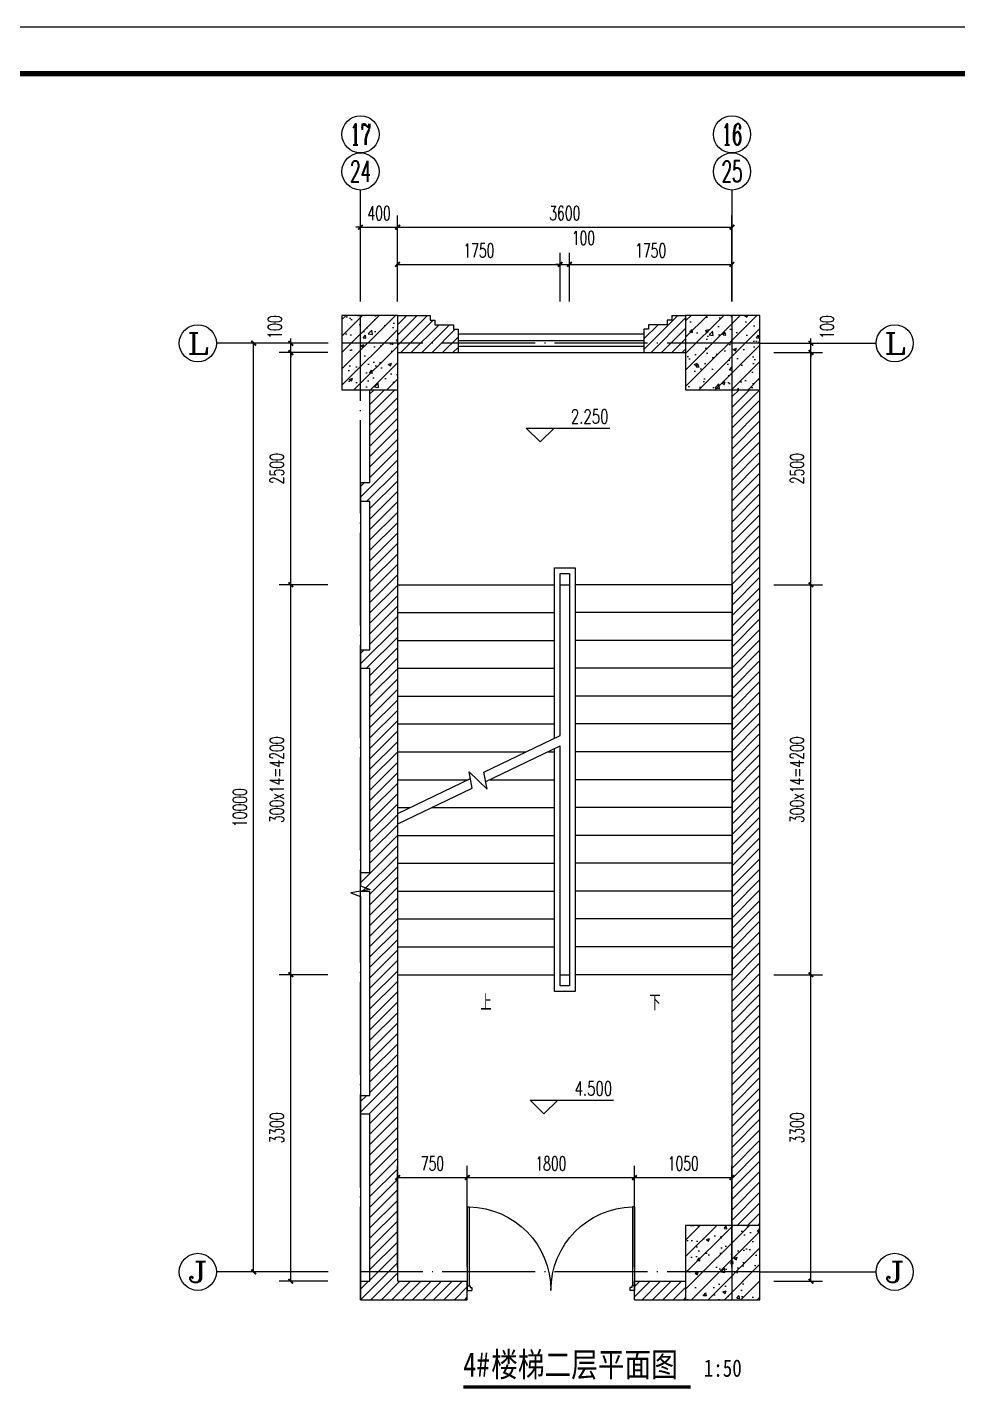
# Model space of a CAD drawing. Extents: x 307762 to 522490, y -326758 to -245675.
# Drawn here: x 491135 to 501152, y -260368 to -245675 of the extents above; entities that cross this region are included whole.
import ezdxf
from ezdxf.enums import TextEntityAlignment as Align

# ---------------------------------------------------------------- set-up
doc = ezdxf.new("R2010")
doc.units = 0
doc.header["$LTSCALE"] = 1000
doc.header["$MEASUREMENT"] = 0
doc.linetypes.add('DOTE', pattern=[2.42, 2, -0.2, 0.02, -0.2])
doc.layers.get('0').update_dxf_attribs({"linetype": 'CONTINUOUS'})
doc.layers.get('Defpoints').update_dxf_attribs({"color": 6, "linetype": 'CONTINUOUS'})
for name, color, linetype in [('A-墙线', 2, 'CONTINUOUS'), ('A-外窗', 145, 'CONTINUOUS'), ('A-门', 167, 'CONTINUOUS'), ('AXIS', 3, 'CONTINUOUS'), ('AXIS_TEXT', 7, 'CONTINUOUS'), ('COLUMN', 2, 'CONTINUOUS'), ('DIM_ELEV', 3, 'CONTINUOUS'), ('DIM_SYMB', 3, 'CONTINUOUS'), ('DOTE', 1, 'DOTE'), ('PUB_DIM', 3, 'CONTINUOUS'), ('PUB_HATCH', 250, 'CONTINUOUS'), ('PUB_TEXT', 7, 'CONTINUOUS'), ('STAIR', 4, 'CONTINUOUS'), ('图框', 85, 'CONTINUOUS')]:
    doc.layers.add(name, color=color, linetype=linetype)
doc.styles.add('_TCH_AXIS', font='COMPLEX', dxfattribs={"bigfont": 'GBCBIG'})
doc.styles.add('_TCH_DIM', font='SIMPLEX', dxfattribs={"bigfont": 'GBCBIG'})
doc.styles.add('COMPLEX', font='COMPLEX')
doc.styles.add('DIM_FONT', font='SIMPLEX.shx', dxfattribs={"width": 0.65})
doc.styles.add('房间名称', font='simhei.ttf', dxfattribs={"width": 0.8})
doc.dimstyles.new('DIMN50', dxfattribs={"dimscale": 0.5, "dimtxt": 300, "dimasz": 100, "dimexe": 250, "dimexo": 300, "dimgap": 150, "dimtad": 1, "dimdec": 0, "dimzin": 0, "dimdsep": 46, "dimtxsty": 'DIM_FONT', "dimblk": 'ARCHTICK', "dimcen": 0.09, "dimclrt": 7, "dimazin": 2, "dimtfac": 1, "dimtdec": 0, "dimtix": 1, "dimtmove": 2, "dimatfit": 3, "dimfxl": 0, "dimtolj": 1, "dimtzin": 0, "dimarcsym": 0})
pattern_1 = [(45, (0, 0), (-88.388348, 88.388348), []), (50, (0, 0), (358.63009, -31.37607), [37.5, -412.5]), (355, (0, 0), (-69.37567, 376.09607), [30, -330]), (100.4514, (29.9, -2.6), (289.2547, 344.71977), [31.8701, -350.57106]), (46.1842, (0, 100), (533.62052, -82.7595), [56.25, -618.75]), (96.6356, (44.47, 93.1), (467.33135, 487.05894), [47.80514, -525.8565]), (351.1842, (0, 100), (467.33097, 487.0593), [45, -495]), (21, (50, 75), (298.45353, -201.30945), [37.5, -412.5]), (326, (50, 75), (121.65767, 362.57502), [30, -330]), (71.4514, (74.87, 58.22), (420.11131, 161.26525), [31.8701, -350.57106]), (37.5, (0, 0), (6.079928, 166.446927), [0, -326, 0, -335, 0, -331.25]), (7.5, (0, 0), (131.53477, 197.205856), [0, -191, 0, -318.5, 0, -126.25]), (327.5, (-111.5, 0), (266.911218, -11.277436), [0, -125, 0, -390, 0, -517.5]), (317.5, (-161.5, 0), (291.59308, 50.05249), [0, -162.5, 0, -259, 0, -367.5])]

# ---------------------------------------------------------------- blocks, each defined once
blk = doc.blocks.new('m1800')
at = {"layer": 'A-墙线'}
for p, q in [((-900, -100), (-900, 100)), ((900, -100), (900, 100))]:
    blk.add_line(p, q, dxfattribs=at)
at = {"layer": 'A-门'}
for p, q in [((-900, 900), (-900, 0)), ((-900, 900), (-880, 900)), ((-880, 900), (-880, 50)), ((880, 900), (880, 50)), ((900, 900), (880, 900)), ((900, 900), (900, 0)), ((-900, 50), (-870, 50)), ((-900, 0), (-850, 0)), ((-870, 50), (-870, 30)), ((-870, 30), (-850, 30)), ((-850, 30), (-850, 0)), ((850, 30), (850, 0)), ((870, 30), (850, 30)), ((900, 0), (850, 0)), ((870, 50), (870, 30)), ((900, 50), (870, 50))]:
    blk.add_line(p, q, dxfattribs=at)
for centre, start, end in [((-900, 0), 0, 88.7267), ((900, 0), 91.2733, 180)]:
    blk.add_arc(centre, 900, start, end, dxfattribs=at)
blk = doc.blocks.new('TJAD_TK_A1')
at = {"layer": '图框'}
blk.add_line((1341.38, 950.45), (500.38, 950.45), dxfattribs=at)
at = {"layer": '图框', "const_width": 1.2}
blk.add_lwpolyline([(1331.38, 940.45), (525.38, 940.45), (525.38, 366.45), (1331.38, 366.45)], close=True, dxfattribs=at)
blk = doc.blocks.new('_ArchTick')
at = {"color": 0, "linetype": 'ByBlock', "const_width": 0.4}
blk.add_lwpolyline([(-0.5, -0.5), (0.5, 0.5)], dxfattribs=at)
blk = doc.blocks.new('*D247')
at = {"layer": 'Defpoints', "color": 0}
for p in [(495872, -258062), (495122, -259178), (495872, -259178)]:
    blk.add_point(p, dxfattribs=at)
at = {"layer": 'PUB_DIM', "color": 0, "lineweight": -2}
for p, q in [((495122, -259028), (495122, -257937)), ((495872, -259028), (495872, -257937)), ((495122, -258062), (495872, -258062))]:
    blk.add_line(p, q, dxfattribs=at)
at = {"layer": 'PUB_DIM', "color": 0, "lineweight": -2, "xscale": 50, "yscale": 50, "zscale": 50}
for p, rotation in [((495122, -258062), 179.9997668628941), ((495872, -258062), 359.9997668628941)]:
    blk.add_blockref('_ArchTick', p, dxfattribs=dict(at, rotation=rotation))
at = {"layer": 'PUB_DIM', "color": 7, "insert": (495497, -257912), "char_height": 150, "attachment_point": 5, "rotation": 359.9998, "style": 'DIM_FONT'}
blk.add_mtext('\\A1;750', dxfattribs=at)
blk = doc.blocks.new('*D248')
at = {"layer": 'Defpoints', "color": 0}
for p in [(497672, -258062), (495872, -259178), (497672, -259178)]:
    blk.add_point(p, dxfattribs=at)
at = {"layer": 'PUB_DIM', "color": 0, "lineweight": -2}
for p, q in [((495872, -259028), (495872, -257937)), ((497672, -259028), (497672, -257937)), ((495872, -258062), (497672, -258062))]:
    blk.add_line(p, q, dxfattribs=at)
at = {"layer": 'PUB_DIM', "color": 0, "lineweight": -2, "xscale": 50, "yscale": 50, "zscale": 50}
for p, rotation in [((495872, -258062), 179.9997668628938), ((497672, -258062), 359.9997668628939)]:
    blk.add_blockref('_ArchTick', p, dxfattribs=dict(at, rotation=rotation))
at = {"layer": 'PUB_DIM', "color": 7, "insert": (496772, -257912), "char_height": 150, "attachment_point": 5, "rotation": 359.9998, "style": 'DIM_FONT'}
blk.add_mtext('\\A1;1800', dxfattribs=at)
blk = doc.blocks.new('*D249')
at = {"layer": 'Defpoints', "color": 0}
for p in [(498722, -258062), (497672, -259178), (498722, -259178)]:
    blk.add_point(p, dxfattribs=at)
at = {"layer": 'PUB_DIM', "color": 0, "lineweight": -2}
for p, q in [((497672, -259028), (497672, -257937)), ((498722, -259028), (498722, -257937)), ((497672, -258062), (498722, -258062))]:
    blk.add_line(p, q, dxfattribs=at)
at = {"layer": 'PUB_DIM', "color": 0, "lineweight": -2, "xscale": 50, "yscale": 50, "zscale": 50}
for p, rotation in [((497672, -258062), 179.9997668628947), ((498722, -258062), 359.9997668628947)]:
    blk.add_blockref('_ArchTick', p, dxfattribs=dict(at, rotation=rotation))
at = {"layer": 'PUB_DIM', "color": 7, "insert": (498197, -257912), "char_height": 150, "attachment_point": 5, "rotation": 359.9998, "style": 'DIM_FONT'}
blk.add_mtext('\\A1;1050', dxfattribs=at)
blk = doc.blocks.new('*D617')
at = {"layer": 'AXIS', "color": 0, "lineweight": -2}
for p, q in [((495122, -248215), (495122, -247703)), ((498722, -248215), (498722, -247703)), ((495122, -247828), (498722, -247828))]:
    blk.add_line(p, q, dxfattribs=at)
at = {"layer": 'Defpoints', "color": 0}
for p in [(498722, -247828), (495122, -248365), (498722, -248365)]:
    blk.add_point(p, dxfattribs=at)
at = {"layer": 'AXIS', "color": 0, "lineweight": -2, "xscale": 50, "yscale": 50, "zscale": 50, "rotation": 180}
blk.add_blockref('_ArchTick', (495122, -247828), dxfattribs=at)
at = {"layer": 'AXIS', "color": 0, "lineweight": -2, "xscale": 50, "yscale": 50, "zscale": 50}
blk.add_blockref('_ArchTick', (498722, -247828), dxfattribs=at)
at = {"layer": 'AXIS', "color": 7, "insert": (496922, -247678), "char_height": 150, "attachment_point": 5, "style": 'DIM_FONT'}
blk.add_mtext('\\A1;3600', dxfattribs=at)
blk = doc.blocks.new('*D618')
at = {"layer": 'AXIS', "color": 0, "lineweight": -2}
for p, q in [((494722, -248215), (494722, -247703)), ((495122, -248215), (495122, -247703)), ((494722, -247828), (494672, -247828)), ((494722, -247828), (495122, -247828)), ((495122, -247828), (495172, -247828))]:
    blk.add_line(p, q, dxfattribs=at)
at = {"layer": 'Defpoints', "color": 0}
for p in [(495122, -247828), (494722, -248365), (495122, -248365)]:
    blk.add_point(p, dxfattribs=at)
at = {"layer": 'AXIS', "color": 0, "lineweight": -2, "xscale": 50, "yscale": 50, "zscale": 50}
blk.add_blockref('_ArchTick', (494722, -247828), dxfattribs=at)
at = {"layer": 'AXIS', "color": 0, "lineweight": -2, "xscale": 50, "yscale": 50, "zscale": 50, "rotation": 180}
blk.add_blockref('_ArchTick', (495122, -247828), dxfattribs=at)
at = {"layer": 'AXIS', "color": 7, "insert": (494922, -247678), "char_height": 150, "attachment_point": 5, "style": 'DIM_FONT'}
blk.add_mtext('\\A1;400', dxfattribs=at)
blk = doc.blocks.new('*D619')
at = {"layer": 'AXIS', "color": 0, "lineweight": -2}
for p, q in [((496972, -248628), (496972, -248103)), ((498722, -248628), (498722, -248103)), ((496972, -248228), (498722, -248228))]:
    blk.add_line(p, q, dxfattribs=at)
at = {"layer": 'Defpoints', "color": 0}
for p in [(498722, -248228), (496972, -248778), (498722, -248778)]:
    blk.add_point(p, dxfattribs=at)
at = {"layer": 'AXIS', "color": 0, "lineweight": -2, "xscale": 50, "yscale": 50, "zscale": 50, "rotation": 180}
blk.add_blockref('_ArchTick', (496972, -248228), dxfattribs=at)
at = {"layer": 'AXIS', "color": 0, "lineweight": -2, "xscale": 50, "yscale": 50, "zscale": 50}
blk.add_blockref('_ArchTick', (498722, -248228), dxfattribs=at)
at = {"layer": 'AXIS', "color": 7, "insert": (497847, -248078), "char_height": 150, "attachment_point": 5, "style": 'DIM_FONT'}
blk.add_mtext('\\A1;1750', dxfattribs=at)
blk = doc.blocks.new('*D620')
at = {"layer": 'AXIS', "color": 0, "lineweight": -2}
for p, q in [((496872, -248628), (496872, -248103)), ((496972, -248628), (496972, -248103)), ((496872, -248228), (496822, -248228)), ((496872, -248228), (496972, -248228)), ((496972, -248228), (497022, -248228))]:
    blk.add_line(p, q, dxfattribs=at)
at = {"layer": 'Defpoints', "color": 0}
for p in [(496972, -248228), (496872, -248778), (496972, -248778)]:
    blk.add_point(p, dxfattribs=at)
at = {"layer": 'AXIS', "color": 0, "lineweight": -2, "xscale": 50, "yscale": 50, "zscale": 50}
blk.add_blockref('_ArchTick', (496872, -248228), dxfattribs=at)
at = {"layer": 'AXIS', "color": 0, "lineweight": -2, "xscale": 50, "yscale": 50, "zscale": 50, "rotation": 180}
blk.add_blockref('_ArchTick', (496972, -248228), dxfattribs=at)
at = {"layer": 'AXIS', "color": 7, "insert": (497122, -247944), "char_height": 150, "attachment_point": 5, "style": 'DIM_FONT'}
blk.add_mtext('\\A1;100', dxfattribs=at)
blk = doc.blocks.new('*D621')
at = {"layer": 'AXIS', "color": 0, "lineweight": -2}
for p, q in [((495122, -248628), (495122, -248103)), ((496872, -248628), (496872, -248103)), ((495122, -248228), (496872, -248228))]:
    blk.add_line(p, q, dxfattribs=at)
at = {"layer": 'Defpoints', "color": 0}
for p in [(496872, -248228), (495122, -248778), (496872, -248778)]:
    blk.add_point(p, dxfattribs=at)
at = {"layer": 'AXIS', "color": 0, "lineweight": -2, "xscale": 50, "yscale": 50, "zscale": 50, "rotation": 180}
blk.add_blockref('_ArchTick', (495122, -248228), dxfattribs=at)
at = {"layer": 'AXIS', "color": 0, "lineweight": -2, "xscale": 50, "yscale": 50, "zscale": 50}
blk.add_blockref('_ArchTick', (496872, -248228), dxfattribs=at)
at = {"layer": 'AXIS', "color": 7, "insert": (495997, -248078), "char_height": 150, "attachment_point": 5, "style": 'DIM_FONT'}
blk.add_mtext('\\A1;1750', dxfattribs=at)
blk = doc.blocks.new('*D627')
at = {"layer": 'AXIS', "color": 0, "lineweight": -2}
for p, q in [((499172, -255878), (499697, -255878)), ((499572, -259178), (499572, -255878)), ((499172, -259178), (499697, -259178))]:
    blk.add_line(p, q, dxfattribs=at)
at = {"layer": 'Defpoints', "color": 0}
for p in [(499022, -255878), (499572, -255878), (499022, -259178)]:
    blk.add_point(p, dxfattribs=at)
at = {"layer": 'AXIS', "color": 0, "lineweight": -2, "xscale": 50, "yscale": 50, "zscale": 50}
for p, rotation in [((499572, -255878), 90), ((499572, -259178), 270)]:
    blk.add_blockref('_ArchTick', p, dxfattribs=dict(at, rotation=rotation))
at = {"layer": 'AXIS', "color": 7, "insert": (499422, -257528), "char_height": 150, "attachment_point": 5, "rotation": 90, "style": 'DIM_FONT'}
blk.add_mtext('\\A1;3300', dxfattribs=at)
blk = doc.blocks.new('*D628')
at = {"layer": 'AXIS', "color": 0, "lineweight": -2}
for p, q in [((499172, -251678), (499697, -251678)), ((499572, -255878), (499572, -251678)), ((499172, -255878), (499697, -255878))]:
    blk.add_line(p, q, dxfattribs=at)
at = {"layer": 'Defpoints', "color": 0}
for p in [(499022, -251678), (499572, -251678), (499022, -255878)]:
    blk.add_point(p, dxfattribs=at)
at = {"layer": 'AXIS', "color": 0, "lineweight": -2, "xscale": 50, "yscale": 50, "zscale": 50}
for p, rotation in [((499572, -251678), 90), ((499572, -255878), 270)]:
    blk.add_blockref('_ArchTick', p, dxfattribs=dict(at, rotation=rotation))
at = {"layer": 'AXIS', "color": 7, "insert": (499422, -253778), "char_height": 150, "attachment_point": 5, "rotation": 90, "style": 'DIM_FONT'}
blk.add_mtext('\\A1;300x14=4200', dxfattribs=at)
blk = doc.blocks.new('*D629')
at = {"layer": 'AXIS', "color": 0, "lineweight": -2}
for p, q in [((499172, -249178), (499697, -249178)), ((499572, -251678), (499572, -249178)), ((499172, -251678), (499697, -251678))]:
    blk.add_line(p, q, dxfattribs=at)
at = {"layer": 'Defpoints', "color": 0}
for p in [(499022, -249178), (499572, -249178), (499022, -251678)]:
    blk.add_point(p, dxfattribs=at)
at = {"layer": 'AXIS', "color": 0, "lineweight": -2, "xscale": 50, "yscale": 50, "zscale": 50}
for p, rotation in [((499572, -249178), 90), ((499572, -251678), 270)]:
    blk.add_blockref('_ArchTick', p, dxfattribs=dict(at, rotation=rotation))
at = {"layer": 'AXIS', "color": 7, "insert": (499422, -250428), "char_height": 150, "attachment_point": 5, "rotation": 90, "style": 'DIM_FONT'}
blk.add_mtext('\\A1;2500', dxfattribs=at)
blk = doc.blocks.new('*D630')
at = {"layer": 'AXIS', "color": 0, "lineweight": -2}
for p, q in [((499572, -249078), (499572, -249028)), ((499172, -249078), (499697, -249078)), ((499172, -249178), (499697, -249178)), ((499572, -249178), (499572, -249078)), ((499572, -249178), (499572, -249228))]:
    blk.add_line(p, q, dxfattribs=at)
at = {"layer": 'Defpoints', "color": 0}
for p in [(499022, -249078), (499022, -249178), (499572, -249078)]:
    blk.add_point(p, dxfattribs=at)
at = {"layer": 'AXIS', "color": 0, "lineweight": -2, "xscale": 50, "yscale": 50, "zscale": 50}
for p, rotation in [((499572, -249078), 270), ((499572, -249178), 90)]:
    blk.add_blockref('_ArchTick', p, dxfattribs=dict(at, rotation=rotation))
at = {"layer": 'AXIS', "color": 7, "insert": (499745, -248903), "char_height": 150, "attachment_point": 5, "rotation": 90, "style": 'DIM_FONT'}
blk.add_mtext('\\A1;100', dxfattribs=at)
blk = doc.blocks.new('*D631')
at = {"layer": 'AXIS', "color": 0, "lineweight": -2}
for p, q in [((494372, -255878), (493847, -255878)), ((493972, -259178), (493972, -255878)), ((494372, -259178), (493847, -259178))]:
    blk.add_line(p, q, dxfattribs=at)
at = {"layer": 'Defpoints', "color": 0}
for p in [(493972, -255878), (494522, -255878), (494522, -259178)]:
    blk.add_point(p, dxfattribs=at)
at = {"layer": 'AXIS', "color": 0, "lineweight": -2, "xscale": 50, "yscale": 50, "zscale": 50}
for p, rotation in [((493972, -255878), 90), ((493972, -259178), 270)]:
    blk.add_blockref('_ArchTick', p, dxfattribs=dict(at, rotation=rotation))
at = {"layer": 'AXIS', "color": 7, "insert": (493822, -257528), "char_height": 150, "attachment_point": 5, "rotation": 90, "style": 'DIM_FONT'}
blk.add_mtext('\\A1;3300', dxfattribs=at)
blk = doc.blocks.new('*D632')
at = {"layer": 'AXIS', "color": 0, "lineweight": -2}
for p, q in [((494372, -251678), (493847, -251678)), ((493972, -255878), (493972, -251678)), ((494372, -255878), (493847, -255878))]:
    blk.add_line(p, q, dxfattribs=at)
at = {"layer": 'Defpoints', "color": 0}
for p in [(493972, -251678), (494522, -251678), (494522, -255878)]:
    blk.add_point(p, dxfattribs=at)
at = {"layer": 'AXIS', "color": 0, "lineweight": -2, "xscale": 50, "yscale": 50, "zscale": 50}
for p, rotation in [((493972, -251678), 90), ((493972, -255878), 270)]:
    blk.add_blockref('_ArchTick', p, dxfattribs=dict(at, rotation=rotation))
at = {"layer": 'AXIS', "color": 7, "insert": (493822, -253778), "char_height": 150, "attachment_point": 5, "rotation": 90, "style": 'DIM_FONT'}
blk.add_mtext('\\A1;300x14=4200', dxfattribs=at)
blk = doc.blocks.new('*D633')
at = {"layer": 'AXIS', "color": 0, "lineweight": -2}
for p, q in [((494372, -249178), (493847, -249178)), ((493972, -251678), (493972, -249178)), ((494372, -251678), (493847, -251678))]:
    blk.add_line(p, q, dxfattribs=at)
at = {"layer": 'Defpoints', "color": 0}
for p in [(493972, -249178), (494522, -249178), (494522, -251678)]:
    blk.add_point(p, dxfattribs=at)
at = {"layer": 'AXIS', "color": 0, "lineweight": -2, "xscale": 50, "yscale": 50, "zscale": 50}
for p, rotation in [((493972, -249178), 90), ((493972, -251678), 270)]:
    blk.add_blockref('_ArchTick', p, dxfattribs=dict(at, rotation=rotation))
at = {"layer": 'AXIS', "color": 7, "insert": (493822, -250428), "char_height": 150, "attachment_point": 5, "rotation": 90, "style": 'DIM_FONT'}
blk.add_mtext('\\A1;2500', dxfattribs=at)
blk = doc.blocks.new('*D634')
at = {"layer": 'AXIS', "color": 0, "lineweight": -2}
for p, q in [((493972, -249078), (493972, -249028)), ((494372, -249078), (493847, -249078)), ((494372, -249178), (493847, -249178)), ((493972, -249178), (493972, -249078)), ((493972, -249178), (493972, -249228))]:
    blk.add_line(p, q, dxfattribs=at)
at = {"layer": 'Defpoints', "color": 0}
for p in [(493972, -249078), (494522, -249078), (494522, -249178)]:
    blk.add_point(p, dxfattribs=at)
at = {"layer": 'AXIS', "color": 0, "lineweight": -2, "xscale": 50, "yscale": 50, "zscale": 50}
for p, rotation in [((493972, -249078), 270), ((493972, -249178), 90)]:
    blk.add_blockref('_ArchTick', p, dxfattribs=dict(at, rotation=rotation))
at = {"layer": 'AXIS', "color": 7, "insert": (493800, -248903), "char_height": 150, "attachment_point": 5, "rotation": 90, "style": 'DIM_FONT'}
blk.add_mtext('\\A1;100', dxfattribs=at)
blk = doc.blocks.new('*D635')
at = {"layer": 'AXIS', "color": 0, "lineweight": -2}
for p, q in [((494372, -249078), (493447, -249078)), ((493572, -259078), (493572, -249078)), ((494372, -259078), (493447, -259078))]:
    blk.add_line(p, q, dxfattribs=at)
at = {"layer": 'Defpoints', "color": 0}
for p in [(493572, -249078), (494522, -249078), (494522, -259078)]:
    blk.add_point(p, dxfattribs=at)
at = {"layer": 'AXIS', "color": 0, "lineweight": -2, "xscale": 50, "yscale": 50, "zscale": 50}
for p, rotation in [((493572, -249078), 90), ((493572, -259078), 270)]:
    blk.add_blockref('_ArchTick', p, dxfattribs=dict(at, rotation=rotation))
at = {"layer": 'AXIS', "color": 7, "insert": (493422, -254078), "char_height": 150, "attachment_point": 5, "rotation": 90, "style": 'DIM_FONT'}
blk.add_mtext('\\A1;10000', dxfattribs=at)
blk = doc.blocks.new('_AXISO')
blk.add_circle((0, 0), 0.5)
at = {"layer": 'AXIS_TEXT', "style": 'COMPLEX', "width": 1.041667}
blk.add_attdef('A', text='', height=0.56, dxfattribs=at).set_placement((-0.25, -0.28), (0.25, -0.28), align=Align.FIT)

msp = doc.modelspace()

# ---------------------------------------------------------------- hatches: boundary and pattern name
at = {"layer": 'PUB_HATCH'}
h = msp.add_hatch(dxfattribs=at)
h.set_pattern_fill('钢筋混凝土', color=256, scale=50, style=0)
h.set_pattern_definition(pattern_1)
h.paths.add_polyline_path([(494522.5, -248777.6), (494522.5, -249577.6), (495122.5, -249577.6), (495122.5, -248777.6)])
h = msp.add_hatch(dxfattribs=at)
h.set_pattern_fill('ANSI31', color=256, scale=50, style=0)
h.set_pattern_definition([(45, (494722.48, -259377.56), (-56.1266, 56.1266), [])])
h.paths.add_polyline_path([(495122.5, -249577.6), (494822.5, -249577.6), (494822.5, -250577.6), (494722.5, -250577.6), (494722.5, -250777.6), (494822.5, -250777.6), (494822.5, -252377.6), (494722.5, -252377.6), (494722.5, -252577.6), (494822.5, -252577.6), (494822.5, -254777.6), (494722.5, -254777.6), (494722.5, -254977.6), (494822.5, -254977.6), (494822.5, -257177.6), (494722.5, -257177.6), (494722.5, -257377.6), (494822.5, -257377.6), (494822.5, -259077.6), (495122.5, -259077.6)])
h.paths.add_polyline_path([(499022.5, -249577.6), (498722.5, -249577.6), (498722.5, -258577.6), (499022.5, -258577.6)])
h.paths.add_polyline_path([(498222.5, -248777.6), (498072.5, -248777.6), (498072.5, -248827.6), (498022.5, -248827.6), (498022.5, -248877.6), (497822.5, -248877.6), (497822.5, -248927.6), (497772.5, -248927.6), (497772.5, -249077.6), (498222.5, -249077.6)])
h.paths.add_polyline_path([(498222.5, -249077.6), (497772.5, -249077.6), (497772.5, -249177.6), (498222.5, -249177.6)])
h.paths.add_polyline_path([(495772.5, -248927.6), (495722.5, -248927.6), (495722.5, -248877.6), (495522.5, -248877.6), (495522.5, -248827.6), (495472.5, -248827.6), (495472.5, -248777.6), (495122.5, -248777.6), (495122.5, -249077.6), (495772.5, -249077.6)])
h.paths.add_polyline_path([(495772.5, -249077.6), (495122.5, -249077.6), (495122.5, -249177.6), (495772.5, -249177.6)])
h.paths.add_polyline_path([(495872.5, -259177.6), (495122.5, -259177.6), (495122.5, -259077.6), (494822.5, -259077.6), (494822.5, -259177.6), (494722.5, -259177.6), (494722.5, -259377.6), (495872.5, -259377.6)])
h.paths.add_polyline_path([(498222.5, -259177.6), (497672.5, -259177.6), (497672.5, -259377.6), (498222.5, -259377.6)])
h = msp.add_hatch(dxfattribs=at)
h.set_pattern_fill('钢筋混凝土', color=256, scale=50, style=0)
h.set_pattern_definition(pattern_1)
h.paths.add_polyline_path([(498222.5, -248777.6), (498222.5, -249577.6), (499022.5, -249577.6), (499022.5, -248777.6)])
h = msp.add_hatch(dxfattribs=at)
h.set_pattern_fill('钢筋混凝土', color=256, scale=50, style=0)
h.set_pattern_definition(pattern_1)
h.paths.add_polyline_path([(498222.5, -258577.6), (498222.5, -259377.6), (499022.5, -259377.6), (499022.5, -258577.6)])

# ---------------------------------------------------------------- linework, layer by layer
at = {"layer": 'A-墙线'}
for p, q in [((495122.5, -248777.6), (495472.5, -248777.6)), ((495472.5, -248777.6), (495472.5, -248827.6)), ((495472.5, -248827.6), (495522.5, -248827.6)), ((495522.5, -248827.6), (495522.5, -248877.6)), ((495522.5, -248877.6), (495722.5, -248877.6)), ((495722.5, -248877.6), (495722.5, -248927.6)), ((497822.5, -248877.6), (497822.5, -248927.6)), ((498022.5, -248877.6), (497822.5, -248877.6)), ((498022.5, -248827.6), (498022.5, -248877.6)), ((498072.5, -248827.6), (498022.5, -248827.6)), ((498072.5, -248777.6), (498072.5, -248827.6)), ((498072.5, -248777.6), (498222.5, -248777.6)), ((495722.5, -248927.6), (495772.5, -248927.6)), ((495772.5, -248927.6), (495772.5, -249177.6)), ((497822.5, -248927.6), (497772.5, -248927.6)), ((497772.5, -248927.6), (497772.5, -249177.6)), ((495122.5, -249177.6), (495772.5, -249177.6)), ((497772.5, -249177.6), (498222.5, -249177.6)), ((494822.5, -250577.6), (494822.5, -249577.6)), ((495122.5, -259177.6), (495122.5, -249577.6)), ((498722.5, -258577.6), (498722.5, -249577.6)), ((499022.5, -258577.6), (499022.5, -249577.6)), ((494722.5, -250577.6), (494822.5, -250577.6)), ((494722.5, -250777.6), (494822.5, -250777.6)), ((494822.5, -252377.6), (494822.5, -250777.6)), ((494722.5, -252377.6), (494822.5, -252377.6)), ((494722.5, -252577.6), (494822.5, -252577.6)), ((494822.5, -254777.6), (494822.5, -252577.6)), ((494722.5, -254777.6), (494822.5, -254777.6)), ((494722.5, -254977.6), (494822.5, -254977.6)), ((494822.5, -257177.6), (494822.5, -254977.6)), ((494722.5, -257177.6), (494822.5, -257177.6)), ((494722.5, -257377.6), (494822.5, -257377.6)), ((494822.5, -259177.6), (494822.5, -257377.6)), ((494722.5, -259177.6), (494822.5, -259177.6)), ((495122.5, -259177.6), (495872.5, -259177.6)), ((497672.5, -259177.6), (498222.5, -259177.6)), ((494722.5, -259377.6), (495872.5, -259377.6)), ((497672.5, -259377.6), (498222.5, -259377.6))]:
    msp.add_line(p, q, dxfattribs=at)
at = {"layer": 'A-外窗'}
for p, q in [((495772.5, -248977.6), (497772.5, -248977.6)), ((495772.5, -249047.6), (497772.5, -249047.6)), ((495772.5, -249107.6), (497772.5, -249107.6)), ((495772.5, -249177.6), (497772.5, -249177.6))]:
    msp.add_line(p, q, dxfattribs=at)
at = {"layer": 'AXIS'}
for p, q in [((494722.5, -247027.6), (494722.5, -247027.6)), ((498722.5, -247027.6), (498722.5, -247027.6)), ((494722.5, -248627.6), (494722.5, -247427.6)), ((498722.5, -248627.6), (498722.5, -247427.6)), ((494372.5, -249077.6), (493170.7, -249077.6)), ((499022.5, -249077.6), (500274.2, -249077.6)), ((494372.5, -259077.6), (493170.7, -259077.6)), ((499022.5, -259077.6), (500274.2, -259077.6))]:
    msp.add_line(p, q, dxfattribs=at)
at = {"layer": 'COLUMN'}
for p, q in [((494522.5, -248777.6), (494522.5, -249577.6)), ((495122.5, -248777.6), (494522.5, -248777.6)), ((495122.5, -249577.6), (495122.5, -248777.6)), ((498222.5, -248777.6), (498222.5, -249577.6)), ((499022.5, -248777.6), (498222.5, -248777.6)), ((499022.5, -249577.6), (499022.5, -248777.6)), ((494522.5, -249577.6), (495122.5, -249577.6)), ((498222.5, -249577.6), (499022.5, -249577.6)), ((498222.5, -258577.6), (498222.5, -259377.6)), ((499022.5, -258577.6), (498222.5, -258577.6)), ((499022.5, -259377.6), (499022.5, -258577.6)), ((498222.5, -259377.6), (499022.5, -259377.6))]:
    msp.add_line(p, q, dxfattribs=at)
at = {"layer": 'DIM_ELEV'}
for p, q in [((496656.8, -250140.3), (496506.8, -249990.3)), ((496506.8, -249990.3), (497406.8, -249990.3)), ((496656.8, -250140.3), (496806.8, -249990.3)), ((496697.3, -257376.9), (496547.3, -257226.9)), ((496547.3, -257226.9), (497447.3, -257226.9)), ((496697.3, -257376.9), (496847.3, -257226.9))]:
    msp.add_line(p, q, dxfattribs=at)
at = {"layer": 'DIM_SYMB'}
msp.add_lwpolyline([(494722.5, -250577.6), (494722.5, -254921.3), (494827.5, -254959.5), (494617.5, -254996.6), (494722.5, -255033.8), (494722.5, -259377.6)], dxfattribs=at)
for points in [[(497880, -255877.6, 0, 0, 0), (497880, -250627.2, 0, 0, 0), (496065, -250627.2, 0, 0, 0), (496065, -253327.6, 40, 0, 0), (496065, -253477.6, 0, 0, 0)], [(496065, -255877.6, 0, 0, 0), (496065, -254227.6, 40, 0, 0), (496065, -254077.6, 0, 0, 0)]]:
    msp.add_lwpolyline(points, format="xyseb", dxfattribs=at)
at = {"layer": 'DIM_SYMB', "const_width": 35}
msp.add_lwpolyline([(495827.8, -260318.8), (498278.4, -260318.8)], dxfattribs=at)
at = {"layer": 'DOTE', "ltscale": 0.5}
for p, q in [((494722.5, -259377.6), (494722.5, -248777.6)), ((498722.5, -259377.6), (498722.5, -248777.6)), ((499022.5, -249077.6), (494522.5, -249077.6)), ((499022.5, -259077.6), (494722.5, -259077.6))]:
    msp.add_line(p, q, dxfattribs=at)
at = {"layer": 'PUB_HATCH', "color": 1}
msp.add_lwpolyline([(517989.6, -246175.1), (481689.6, -246175.1), (481689.6, -274875.1), (517989.6, -274875.1)], close=True, dxfattribs=at)
at = {"layer": 'STAIR'}
for p, q in [((496812.5, -253330.9), (496812.5, -251497.6)), ((496812.5, -251497.6), (497032.5, -251497.6)), ((497032.5, -251497.6), (497032.5, -256057.6)), ((495122.5, -254142.1), (495122.5, -251677.6)), ((495122.5, -251677.6), (496812.5, -251677.6)), ((496872.5, -253302.1), (496872.5, -251557.6)), ((496872.5, -251557.6), (496972.5, -251557.6)), ((496872.5, -253302.1), (496872.5, -251677.6)), ((496872.5, -251677.6), (496972.5, -251677.6)), ((496972.5, -251557.6), (496972.5, -255997.6)), ((496972.5, -251677.6), (496972.5, -255877.6)), ((498722.5, -251677.6), (497032.5, -251677.6)), ((498722.5, -251677.6), (498722.5, -255877.6)), ((495122.5, -251977.6), (496812.5, -251977.6)), ((498722.5, -251977.6), (497032.5, -251977.6)), ((495122.5, -252277.6), (496812.5, -252277.6)), ((498722.5, -252277.6), (497032.5, -252277.6)), ((495122.5, -252577.6), (496812.5, -252577.6)), ((498722.5, -252577.6), (497032.5, -252577.6)), ((495122.5, -252877.6), (496812.5, -252877.6)), ((498722.5, -252877.6), (497032.5, -252877.6)), ((495122.5, -253177.6), (496812.5, -253177.6)), ((496050.9, -253696.4), (496872.5, -253302.1)), ((498722.5, -253177.6), (497032.5, -253177.6)), ((496070, -253798.2), (496872.5, -253413)), ((496812.5, -256057.6), (496812.5, -253441.8)), ((496872.5, -255877.6), (496872.5, -253413)), ((496872.5, -255997.6), (496872.5, -253413)), ((495122.5, -253477.6), (496506.9, -253477.6)), ((496738, -253477.6), (496812.5, -253477.6)), ((498722.5, -253477.6), (497032.5, -253477.6)), ((495926, -253867.3), (495893.1, -253691.9)), ((495893.1, -253691.9), (496085.4, -253880)), ((496085.4, -253880), (496050.9, -253696.4)), ((495122.5, -254142.1), (495906.9, -253765.6)), ((495122.5, -253777.6), (495881.9, -253777.6)), ((495122.5, -254253), (495926, -253867.3)), ((496113, -253777.6), (496812.5, -253777.6)), ((498722.5, -253777.6), (497032.5, -253777.6)), ((495122.5, -254077.6), (495256.9, -254077.6)), ((495488, -254077.6), (496812.5, -254077.6)), ((498722.5, -254077.6), (497032.5, -254077.6)), ((495122.5, -255877.6), (495122.5, -254253)), ((495122.5, -254377.6), (496812.5, -254377.6)), ((498722.5, -254377.6), (497032.5, -254377.6)), ((495122.5, -254677.6), (496812.5, -254677.6)), ((498722.5, -254677.6), (497032.5, -254677.6)), ((495122.5, -254977.6), (496812.5, -254977.6)), ((498722.5, -254977.6), (497032.5, -254977.6)), ((495122.5, -255277.6), (496812.5, -255277.6)), ((498722.5, -255277.6), (497032.5, -255277.6)), ((495122.5, -255577.6), (496812.5, -255577.6)), ((498722.5, -255577.6), (497032.5, -255577.6)), ((495122.5, -255877.6), (496812.5, -255877.6)), ((496872.5, -255877.6), (496972.5, -255877.6)), ((498722.5, -255877.6), (497032.5, -255877.6)), ((497032.5, -256057.6), (496812.5, -256057.6)), ((496972.5, -255997.6), (496872.5, -255997.6))]:
    msp.add_line(p, q, dxfattribs=at)

# ---------------------------------------------------------------- block references
at = {"layer": 'A-门', "xscale": -1}
msp.add_blockref('m1800', (496772.5, -259277.6), dxfattribs=at)
at = {"layer": 'AXIS'}
ref = msp.add_blockref('_AXISO', (494722.5, -246827.6), dxfattribs=dict(at, xscale=400, yscale=400, zscale=400))
ref.add_attrib('A', '17', dxfattribs={"layer": 'AXIS_TEXT', "height": 226.27, "style": '_TCH_AXIS', "width": 0.724138}).set_placement((494609.3, -246940.7), (494835.6, -246940.7), align=Align.FIT)
ref = msp.add_blockref('_AXISO', (498722.5, -246827.6), dxfattribs=dict(at, xscale=400, yscale=400, zscale=400))
ref.add_attrib('A', '16', dxfattribs={"layer": 'AXIS_TEXT', "height": 226.27, "style": '_TCH_AXIS', "width": 0.724138}).set_placement((498609.3, -246940.7), (498835.6, -246940.7), align=Align.FIT)
ref = msp.add_blockref('_AXISO', (494722.5, -247227.6), dxfattribs=dict(at, xscale=400, yscale=400, zscale=400))
ref.add_attrib('A', '24', dxfattribs={"layer": 'AXIS_TEXT', "height": 226.27, "style": '_TCH_AXIS', "width": 0.583333}).set_placement((494609.3, -247340.7), (494835.6, -247340.7), align=Align.FIT)
ref = msp.add_blockref('_AXISO', (498722.5, -247227.6), dxfattribs=dict(at, xscale=400, yscale=400, zscale=400))
ref.add_attrib('A', '25', dxfattribs={"layer": 'AXIS_TEXT', "height": 226.27, "style": '_TCH_AXIS', "width": 0.617647}).set_placement((498609.3, -247340.7), (498835.6, -247340.7), align=Align.FIT)
ref = msp.add_blockref('_AXISO', (492970.7, -249077.6), dxfattribs=dict(at, xscale=400, yscale=400, zscale=400))
ref.add_attrib('A', 'L', dxfattribs={"layer": 'AXIS_TEXT', "height": 226.3, "style": '_TCH_AXIS', "width": 1.4}).set_placement((492857.6, -249190.7), (493083.9, -249190.7), align=Align.FIT)
ref = msp.add_blockref('_AXISO', (500474.2, -249077.6), dxfattribs=dict(at, xscale=400, yscale=400, zscale=400))
ref.add_attrib('A', 'L', dxfattribs={"layer": 'AXIS_TEXT', "height": 226.3, "style": '_TCH_AXIS', "width": 1.4}).set_placement((500361.1, -249190.7), (500587.4, -249190.7), align=Align.FIT)
ref = msp.add_blockref('_AXISO', (492970.7, -259077.6), dxfattribs=dict(at, xscale=400, yscale=400, zscale=400))
ref.add_attrib('A', 'J', dxfattribs={"layer": 'AXIS_TEXT', "height": 226.3, "style": '_TCH_AXIS', "width": 1.909091}).set_placement((492857.6, -259190.7), (493083.9, -259190.7), align=Align.FIT)
ref = msp.add_blockref('_AXISO', (500474.2, -259077.6), dxfattribs=dict(at, xscale=400, yscale=400, zscale=400))
ref.add_attrib('A', 'J', dxfattribs={"layer": 'AXIS_TEXT', "height": 226.3, "style": '_TCH_AXIS', "width": 1.909091}).set_placement((500361.1, -259190.7), (500587.4, -259190.7), align=Align.FIT)
at = {"layer": '图框', "xscale": 50, "yscale": 50, "zscale": 50}
msp.add_blockref('TJAD_TK_A1', (455420.6, -293197.5), dxfattribs=at)

# ---------------------------------------------------------------- texts
at = {"layer": 'PUB_TEXT'}
for s, height, style, width, p in [('2.250', 148.75, '_TCH_DIM', 0.705882, (496986.8, -249940.3)), ('4.500', 148.75, '_TCH_DIM', 0.705882, (497027.3, -257176.9)), ('楼梯二层平面图', 262.87, '房间名称', 0.8, (496130.3, -260207.5)), ('4#', 262.87, '房间名称', 0.8, (495827.8, -260207.5)), ('1:50', 187.76, '房间名称', 0.8, (498418.4, -260207.5))]:
    msp.add_text(s, height=height, dxfattribs=dict(at, style=style, width=width)).set_placement(p)
at = {"layer": 'PUB_TEXT', "style": '_TCH_DIM'}
for s, p in [('上', (496012.9, -256262.6)), ('下', (497832.5, -256262.6))]:
    msp.add_text(s, height=168.8, dxfattribs=at).set_placement(p)

# ---------------------------------------------------------------- dimensions: what is measured, and where the dimension line sits
at = {"layer": 'AXIS'}
for p1, p2, distance, picture, middle in [((494722.5, -248365.1), (495122.5, -248365.1), 537.5, '*D618', (494922.5, -247677.6)), ((495122.5, -248365.1), (498722.5, -248365.1), 537.5, '*D617', (496922.5, -247677.6)), ((495122.5, -248777.6), (496872.5, -248777.6), 550, '*D621', (495997.5, -248077.6)), ((496972.5, -248777.6), (498722.5, -248777.6), 550, '*D619', (497847.5, -248077.6)), ((494522.5, -259077.6), (494522.5, -249077.6), 950, '*D635', (493422.5, -254077.6)), ((494522.5, -251677.6), (494522.5, -249177.6), 550, '*D633', (493822.5, -250427.6)), ((499022.5, -251677.6), (499022.5, -249177.6), -550, '*D629', (499422.5, -250427.6)), ((494522.5, -259177.6), (494522.5, -255877.6), 550, '*D631', (493822.5, -257527.6)), ((499022.5, -259177.6), (499022.5, -255877.6), -550, '*D627', (499422.5, -257527.6))]:
    dim = msp.add_aligned_dim(p1=p1, p2=p2, distance=distance, dimstyle='DIMN50', dxfattribs=at)
    dim.commit()
    dim.dimension.update_dxf_attribs({"geometry": picture, "text_midpoint": middle})
for base, p1, p2, angle, picture, middle in [((496972.5, -248227.6), (496872.5, -248777.6), (496972.5, -248777.6), 0, '*D620', (497122.5, -247943.8)), ((493972.5, -249077.6), (494522.5, -249177.6), (494522.5, -249077.6), 90.00002, '*D634', (493800, -248902.6)), ((499572.5, -249077.6), (499022.5, -249177.6), (499022.5, -249077.6), 89.99998, '*D630', (499745, -248902.6))]:
    dim = msp.add_linear_dim(base=base, p1=p1, p2=p2, angle=angle, dimstyle='DIMN50', dxfattribs=at)
    dim.commit()
    dim.dimension.update_dxf_attribs({"geometry": picture, "text_midpoint": middle, "dimtype": 129})
for p1, p2, distance, picture, middle in [((494522.5, -255877.6), (494522.5, -251677.6), 550, '*D632', (493822.5, -253777.6)), ((499022.5, -255877.6), (499022.5, -251677.6), -550, '*D628', (499422.5, -253777.6))]:
    dim = msp.add_aligned_dim(p1=p1, p2=p2, distance=distance, text='300x14=4200', dimstyle='DIMN50', dxfattribs=at)
    dim.commit()
    dim.dimension.update_dxf_attribs({"geometry": picture, "text_midpoint": middle})
at = {"layer": 'PUB_DIM'}
for p1, p2, picture, middle in [((495122.5, -259177.6), (495872.5, -259177.6), '*D247', (495497.5, -257912.1)), ((495872.5, -259177.6), (497672.5, -259177.6), '*D248', (496772.5, -257912.1)), ((497672.5, -259177.6), (498722.5, -259177.6), '*D249', (498197.5, -257912.1))]:
    dim = msp.add_aligned_dim(p1=p1, p2=p2, distance=1115.5, dimstyle='DIMN50', dxfattribs=at)
    dim.commit()
    dim.dimension.update_dxf_attribs({"geometry": picture, "text_midpoint": middle})

doc.saveas('drawing.dxf')
